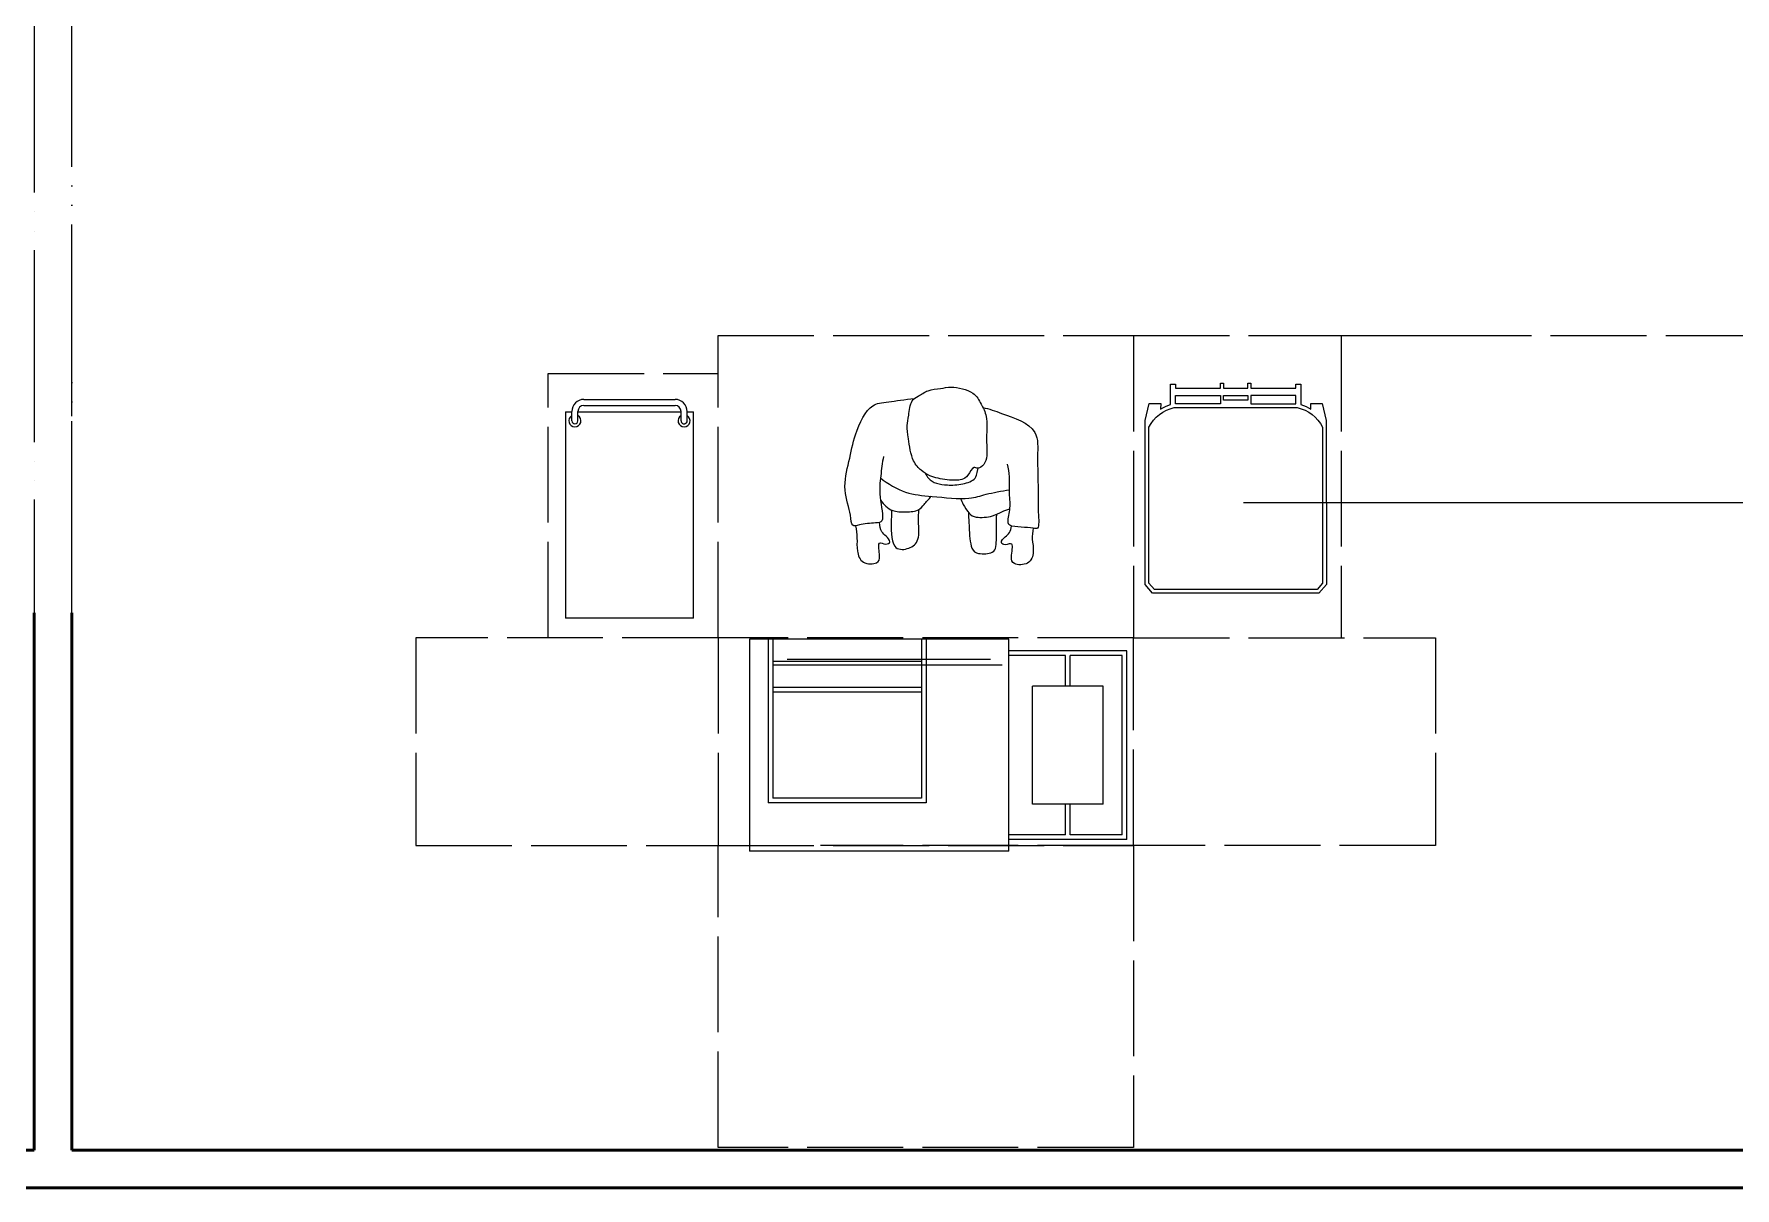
# Model space of a CAD drawing. Header units: millimetres. Extents: x 44692 to 333458, y -26854 to 14445.
# Drawn here: x 313656 to 318161, y -22556 to -19499 of the extents above; entities that cross this region are included whole.
import ezdxf

# ---------------------------------------------------------------- set-up
doc = ezdxf.new("R2010")
doc.units = ezdxf.units.MM
doc.header["$LTSCALE"] = 100
doc.linetypes.add('DASHEDX2', pattern=[3.048, 2.54, -0.508])
doc.linetypes.add('DIVIDEX2', pattern=[6.604, 5.08, -0.508, 0, -0.508, 0, -0.508])
for name, color, linetype in [('Area circulacion', 50, 'DASHEDX2'), ('Area proceso', 90, 'DASHEDX2'), ('Flujo linea A', 4, 'Continuous'), ('Maquinas', 200, 'Continuous'), ('Personal', 171, 'Continuous'), ('Puertas', 43, 'DIVIDEX2'), ('Transporte semielaborado', 30, 'Continuous')]:
    doc.layers.add(name, color=color, linetype=linetype)
doc.layers.add('Paredes', color=7, linetype='Continuous', lineweight=50)

# ---------------------------------------------------------------- blocks, each defined once
blk = doc.blocks.new('pa17-16')
for points, knots in [([(5.62, 2.5537), (5.6188, 2.5427), (5.6154, 2.5253), (5.6223, 2.4901), (5.6346, 2.4293), (5.661, 2.4064), (5.685, 2.3908), (5.7322, 2.3832), (5.7723, 2.3842), (5.7881, 2.3969), (5.8018, 2.4268), (5.8146, 2.4162), (5.8324, 2.4305), (5.8382, 2.4568), (5.8318, 2.5038), (5.8344, 2.5615), (5.8137, 2.5937), (5.7944, 2.6284), (5.7307, 2.6388), (5.7037, 2.6296), (5.6679, 2.626), (5.6442, 2.6055), (5.6228, 2.5961), (5.6214, 2.5667), (5.62, 2.5537)], [0, 0, 0, 0, 0.297584, 0.631064, 1.068635, 1.39533, 1.69617, 2.097861, 2.458938, 2.716293, 3.010442, 3.199165, 3.447293, 3.731671, 4.119196, 4.541864, 4.881702, 5.22714, 5.673063, 5.989311, 6.327668, 6.644571, 6.906626, 7.259736, 7.259736, 7.259736, 7.259736]), ([(5.5575, 2.4391), (5.5549, 2.4218), (5.5525, 2.3852), (5.5491, 2.3329), (5.5712, 2.2599), (5.5431, 2.2589), (5.5029, 2.2526), (5.4793, 2.2435), (5.4785, 2.2813), (5.4499, 2.3438), (5.4658, 2.4235), (5.4776, 2.5033), (5.5116, 2.5798), (5.5552, 2.585), (5.608, 2.5962), (5.6336, 2.6001)], [0, 0, 0, 0, 0.404899, 0.829805, 1.276298, 1.516647, 1.885942, 2.122553, 2.418487, 2.881882, 3.382407, 3.897515, 4.613825, 5.020942, 5.393355, 5.393355, 5.393355, 5.393355]), ([(5.8196, 2.5846), (5.837, 2.5819), (5.8817, 2.5675), (5.9755, 2.5418), (5.972, 2.4609), (5.9791, 2.3926), (5.9812, 2.315), (5.9891, 2.2612), (5.9692, 2.2664), (5.9401, 2.2663), (5.9063, 2.2668), (5.9005, 2.2811), (5.909, 2.3184), (5.9007, 2.3606), (5.9019, 2.4011), (5.8964, 2.4238), (5.8933, 2.4348)], [6.682038, 6.682038, 6.682038, 6.682038, 7.076266, 7.806153, 8.304227, 8.77662, 9.284333, 9.649979, 9.844608, 10.160206, 10.472731, 10.661147, 10.998544, 11.371438, 11.724832, 12.051545, 12.051545, 12.051545, 12.051545]), ([(5.6724, 2.3994), (5.675, 2.3947), (5.6837, 2.383), (5.7041, 2.3718), (5.7348, 2.3697), (5.774, 2.3728), (5.8085, 2.3874), (5.8116, 2.4015), (5.8144, 2.4199)], [0.121052, 0.121052, 0.121052, 0.121052, 0.297289, 0.584433, 0.895396, 1.26174, 1.600834, 1.760925, 1.760925, 1.760925, 1.760925]), ([(5.5522, 2.3809), (5.573, 2.3653), (5.6222, 2.3398), (5.6924, 2.3383), (5.7952, 2.3323), (5.8376, 2.352), (5.881, 2.3613), (5.9019, 2.366)], [0, 0, 0, 0, 0.49262, 0.970296, 1.525877, 1.91054, 2.357805, 2.357805, 2.357805, 2.357805]), ([(5.5552, 2.3206), (5.5597, 2.3147), (5.5706, 2.3043), (5.5892, 2.2916), (5.6248, 2.2913), (5.6613, 2.2967), (5.6731, 2.3154), (5.6858, 2.3299), (5.6912, 2.3378)], [0, 0, 0, 0, 0.262594, 0.520609, 0.853848, 1.185107, 1.43842, 1.738028, 1.738028, 1.738028, 1.738028]), ([(5.5867, 2.2952), (5.5866, 2.2877), (5.5872, 2.2667), (5.5883, 2.1873), (5.6353, 2.19), (5.6673, 2.2128), (5.6606, 2.2618), (5.6599, 2.2881), (5.6606, 2.3008)], [0.078483, 0.078483, 0.078483, 0.078483, 0.321516, 0.797556, 1.122606, 1.448668, 1.830958, 2.166281, 2.166281, 2.166281, 2.166281]), ([(5.7713, 2.3359), (5.7736, 2.3305), (5.7786, 2.3203), (5.7954, 2.2951), (5.8154, 2.2848), (5.8612, 2.2906), (5.8838, 2.3057), (5.8988, 2.3117), (5.9058, 2.3148)], [0, 0, 0, 0, 0.233477, 0.532145, 0.79329, 1.163492, 1.458071, 1.725911, 1.725911, 1.725911, 1.725911]), ([(5.4915, 2.2484), (5.4936, 2.2374), (5.4981, 2.215), (5.4968, 2.1806), (5.512, 2.1445), (5.5569, 2.147), (5.5634, 2.1681), (5.5498, 2.2128), (5.5753, 2.1995), (5.5912, 2.209), (5.5741, 2.2257), (5.5617, 2.2339), (5.5559, 2.2515), (5.5556, 2.26)], [0, 0, 0, 0, 0.324329, 0.654038, 0.980089, 1.31306, 1.562526, 1.890179, 2.123217, 2.319335, 2.559559, 2.78492, 3.066636, 3.066636, 3.066636, 3.066636]), ([(5.7943, 2.2992), (5.7951, 2.2858), (5.7984, 2.2614), (5.8038, 2.2002), (5.8255, 2.1869), (5.8672, 2.191), (5.8755, 2.2117), (5.8718, 2.2605), (5.8715, 2.286), (5.871, 2.2978)], [0, 0, 0, 0, 0.353805, 0.775896, 1.041599, 1.377968, 1.615337, 2.001902, 2.313716, 2.313716, 2.313716, 2.313716]), ([(5.9713, 2.2652), (5.9703, 2.2553), (5.9686, 2.234), (5.9786, 2.2017), (5.9668, 2.1644), (5.9218, 2.1628), (5.9134, 2.1832), (5.9229, 2.229), (5.8988, 2.2135), (5.882, 2.2215), (5.8976, 2.2397), (5.908, 2.248), (5.912, 2.2618), (5.9127, 2.2683)], [0.038839, 0.038839, 0.038839, 0.038839, 0.324329, 0.654038, 0.980089, 1.31306, 1.562526, 1.890179, 2.123217, 2.319335, 2.559559, 2.78492, 2.989829, 2.989829, 2.989829, 2.989829])]:
    blk.add_open_spline(points, degree=3, knots=knots)

msp = doc.modelspace()

# ---------------------------------------------------------------- linework, layer by layer
at = {"layer": 'Area circulacion'}
for p, q in [((317117.553, -20298.386), (317367.553, -20298.386)), ((317367.553, -20298.386), (318267.553, -20298.386))]:
    msp.add_line(p, q, dxfattribs=at)
at = {"layer": 'Area proceso'}
for p, q in [((315467.553, -21098.386), (315467.553, -20298.386)), ((315467.553, -20298.386), (316567.553, -20298.386)), ((316567.553, -20298.386), (316567.553, -21098.386)), ((316567.553, -20298.386), (317117.553, -20298.386)), ((317117.553, -20298.386), (317117.553, -21098.386)), ((315017.553, -21098.386), (315017.553, -20398.386)), ((315017.553, -20398.386), (315467.553, -20398.386)), ((315467.553, -21098.386), (314667.553, -21098.386)), ((314667.553, -21098.386), (314667.553, -21648.386)), ((315467.553, -21098.386), (315017.553, -21098.386)), ((315467.553, -21098.386), (315467.553, -21648.386)), ((316567.553, -21098.386), (315467.553, -21098.386)), ((316567.553, -21648.386), (316567.553, -21098.386)), ((316567.553, -21098.386), (317367.553, -21098.386)), ((316567.553, -21098.386), (317117.553, -21098.386)), ((317367.553, -21098.386), (317367.553, -21648.386)), ((314667.553, -21648.386), (315467.553, -21648.386)), ((315467.553, -21648.386), (316567.553, -21648.386)), ((315467.553, -22448.386), (315467.553, -21648.386)), ((316567.553, -21648.386), (315739.31, -21648.386)), ((316567.553, -21648.386), (316567.553, -22448.386)), ((317367.553, -21648.386), (316567.553, -21648.386)), ((316567.553, -22448.386), (315467.553, -22448.386))]:
    msp.add_line(p, q, dxfattribs=at)
at = {"layer": 'Flujo linea A'}
msp.add_line((316859.267, -20740.298), (319356.43, -20740.298), dxfattribs=at)
at = {"layer": 'Maquinas'}
for p, q in [((315550.645, -21102.031), (315550.645, -21664.194)), ((316237.734, -21102.031), (315550.645, -21102.031)), ((315600.615, -21102.031), (315600.615, -21536.146)), ((315613.108, -21102.031), (315613.108, -21523.653)), ((316006.622, -21102.031), (316006.622, -21523.653)), ((316019.115, -21102.031), (316019.115, -21536.146)), ((316237.734, -21664.194), (316237.734, -21102.031)), ((316006.622, -21161.633), (315613.108, -21161.633)), ((315650.424, -21154.874), (316189.164, -21154.874)), ((316550.047, -21133.262), (316237.734, -21133.262)), ((316237.734, -21632.963), (316237.734, -21133.262)), ((316387.644, -21145.754), (316237.734, -21145.754)), ((316387.644, -21226.956), (316387.644, -21145.754)), ((316537.554, -21145.754), (316400.137, -21145.754)), ((316400.137, -21226.956), (316400.137, -21145.754)), ((316537.554, -21620.47), (316537.554, -21145.754)), ((316550.047, -21632.963), (316550.047, -21133.262)), ((316219.843, -21171.113), (315614.283, -21171.113)), ((316006.622, -21230.079), (315613.108, -21230.079)), ((316006.622, -21242.571), (315613.108, -21242.571)), ((316487.584, -21226.956), (316300.196, -21226.956)), ((316300.196, -21539.269), (316300.196, -21226.956)), ((316487.584, -21539.269), (316487.584, -21226.956)), ((316006.622, -21523.653), (315613.108, -21523.653)), ((316019.115, -21536.146), (315600.292, -21536.146)), ((316487.584, -21539.269), (316300.196, -21539.269)), ((316387.644, -21620.47), (316387.644, -21539.269)), ((316400.137, -21620.47), (316400.137, -21539.269)), ((316387.644, -21620.47), (316237.734, -21620.47)), ((316537.554, -21620.47), (316400.137, -21620.47)), ((316237.734, -21664.194), (315550.645, -21664.194)), ((316550.047, -21632.963), (316237.734, -21632.963))]:
    msp.add_line(p, q, dxfattribs=at)
at = {"layer": 'Paredes'}
for p, q in [((313656.187, -21032.553), (313656.187, -22455.929)), ((313756.187, -22455.929), (313756.187, -21032.553)), ((313756.187, -22455.929), (316686.374, -22455.929)), ((316686.374, -22455.929), (331157.968, -22455.929)), ((316686.374, -22555.929), (313756.187, -22555.929)), ((316686.374, -22555.929), (331257.968, -22555.929))]:
    msp.add_line(p, q, dxfattribs=at)
at = {"layer": 'Paredes', "color": 0}
for p, q in [((313656.187, -22455.929), (313578.281, -22455.929)), ((308555.174, -22555.929), (313656.187, -22555.929)), ((313656.187, -22555.929), (313756.187, -22555.929))]:
    msp.add_line(p, q, dxfattribs=at)
at = {"layer": 'Puertas'}
for p, q in [((313656.187, -19411.557), (313656.187, -21032.553)), ((313756.187, -20511.557), (313756.187, -19411.557)), ((313756.187, -21032.553), (313756.187, -20130.739))]:
    msp.add_line(p, q, dxfattribs=at)
at = {"layer": 'Transporte semielaborado'}
for p, q in [((315112.4, -20467.175), (315353.771, -20467.175)), ((315112.4, -20483.122), (315353.771, -20483.122)), ((315063.643, -20500.067), (315071.617, -20500.067)), ((315063.643, -20500.067), (315063.643, -20508.04)), ((315063.643, -20500.067), (315080.505, -20500.067)), ((315063.643, -20500.067), (315063.643, -20523.988)), ((315063.643, -20500.067), (315063.643, -21046.269)), ((315063.643, -20500.067), (315080.505, -20500.067)), ((315080.505, -20523.988), (315080.505, -20499.07)), ((315096.452, -20523.988), (315096.452, -20499.07)), ((315096.452, -20500.067), (315369.719, -20500.067)), ((315369.719, -20523.988), (315369.719, -20499.07)), ((315385.666, -20523.988), (315385.666, -20499.07)), ((315385.666, -20500.067), (315402.528, -20500.067)), ((315402.528, -21046.269), (315402.528, -20500.067)), ((315402.528, -21046.269), (315063.643, -21046.269))]:
    msp.add_line(p, q, dxfattribs=at)
for points in [[(316878.636, -20424.04), (316878.636, -20437.767), (316997.782, -20437.767), (316997.782, -20426.864), (317004.296, -20426.864), (317010.812, -20426.864), (317011.182, -20481.059, -0.06535175), (317037.351, -20492.972), (317037.241, -20478.244), (317067.353, -20478.244), (317078.346, -20522.674), (317078.632, -20957.355), (317058.514, -20980.406), (316838.489, -20980.406), (316618.464, -20980.406), (316598.346, -20957.355), (316598.632, -20522.674), (316609.625, -20478.244), (316639.737, -20478.244), (316639.627, -20492.972, -0.06535175), (316665.795, -20481.059), (316666.166, -20426.864), (316672.682, -20426.864), (316679.196, -20426.864), (316679.196, -20437.767), (316798.342, -20437.767), (316798.342, -20424.04), (316806.464, -20424.04), (316806.464, -20437.767), (316838.489, -20437.767), (316870.514, -20437.767), (316870.514, -20424.04)], [(317068.358, -20541.003), (317068.63, -20953.607), (317053.968, -20970.406), (316838.489, -20970.406), (316623.01, -20970.406), (316608.348, -20953.607), (316608.62, -20541.003, -0.22212915), (316675.743, -20488.749), (317001.235, -20488.749, -0.22212915)]]:
    msp.add_lwpolyline(points, format="xyb", close=True, dxfattribs=at)
for points in [[(316798.342, -20479.194), (316679.196, -20479.194), (316679.196, -20457.169), (316798.342, -20457.169), (316798.342, -20479.187)], [(316878.636, -20479.194), (316997.782, -20479.194), (316997.782, -20457.169), (316878.636, -20457.169), (316878.636, -20479.187)]]:
    msp.add_lwpolyline(points, dxfattribs=at)
msp.add_lwpolyline([(316806.464, -20469.182), (316806.464, -20457.169), (316838.489, -20457.169), (316870.514, -20457.169), (316870.514, -20469.182), (316838.489, -20469.182)], close=True, dxfattribs=at)
for centre, radius, start, end in [((315112.4, -20499.07), 31.895, 90, 180), ((315112.4, -20499.07), 15.948, 90, 180), ((315353.771, -20499.07), 31.895, 0, 90), ((315353.771, -20499.07), 15.948, 0, 90), ((315088.478, -20523.988), 15.948, 120, 60), ((315088.478, -20523.988), 7.974, 180, 0), ((315377.693, -20523.988), 15.948, 120, 60), ((315377.693, -20523.988), 7.974, 179.999891, 0), ((315377.693, -20523.988), 7.974, 270, 0)]:
    msp.add_arc(centre, radius, start, end, dxfattribs=at)

# ---------------------------------------------------------------- block references
at = {"layer": 'Personal', "xscale": 979.1504951166465, "yscale": 979.1504951166465, "zscale": 979.1504951166465, "rotation": 357.1795616327971}
msp.add_blockref('pa17-16', (310353.177, -22735.994), dxfattribs=at)

doc.saveas('drawing.dxf')
